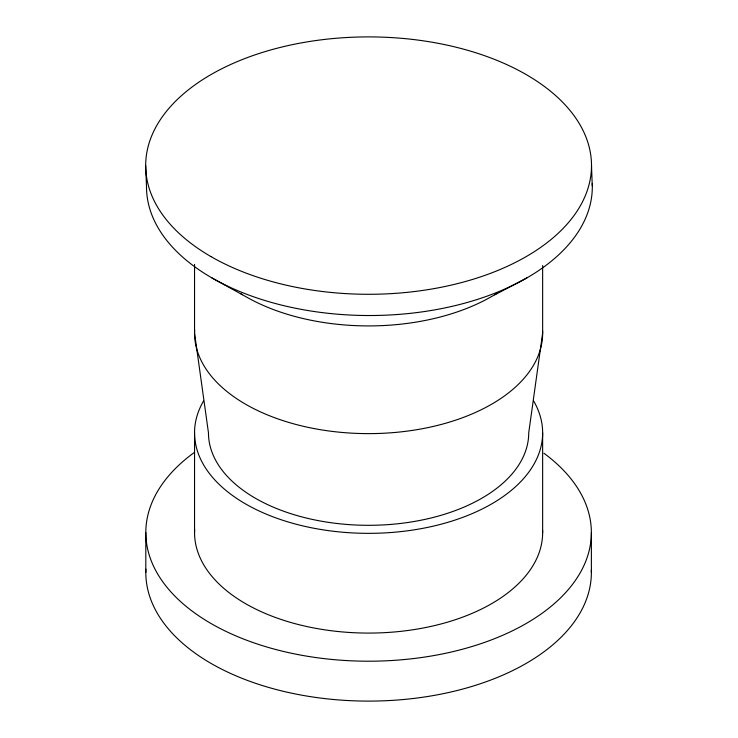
<?xml version="1.0" encoding="UTF-8"?>
<svg xmlns="http://www.w3.org/2000/svg" width="738" height="738" viewBox="0 0 738 738"><rect width="100%" height="100%" fill="white"/><g stroke="black" fill="none" stroke-linecap="round" stroke-linejoin="round"><path stroke-width="1.11" d="M527.024 277.829L491.665 296.482A174.048 100.488 0 0 1 245.523 296.482L211.788 277.829M591.498 165.589L592.31 186.834A222.904 128.689 0 0 1 369.406 315.523A222.904 128.689 0 0 1 146.502 186.834L145.69 165.589M591.378 532.587L591.378 572.476M542.642 265.532L542.642 333.133L528.722 432.865A160.128 92.444 0 0 1 368.594 525.308A160.128 92.444 0 0 1 208.467 432.865L194.546 333.133L194.546 264.389M542.642 432.865L542.642 532.587M194.546 432.865L194.546 532.587M145.81 532.587L145.81 572.476M591.341 570.253A222.784 128.624 0 0 1 367.625 701.1A222.784 128.624 0 0 1 145.884 569.136M543.952 453.261A222.784 128.624 0 0 1 519.284 627.318A222.784 128.624 0 0 1 216.797 626.728A222.784 128.624 0 0 1 194.159 452.579M542.605 530.41A174.048 100.488 0 0 1 367.653 633.075A174.048 100.488 0 0 1 194.638 529.321M533.703 401.066A174.048 100.488 0 0 1 368.594 533.343A174.048 100.488 0 0 1 203.485 401.066M542.605 330.956A174.048 100.488 0 0 1 367.653 433.621A174.048 100.488 0 0 1 194.638 329.868M496.72 293.438A174.048 100.488 0 0 1 494.718 294.674M242.47 294.674A174.048 100.488 0 0 1 240.468 293.438M592.236 183.494A222.904 128.689 0 0 1 592.3 185.727M210.976 256.593A222.904 128.689 0 0 0 583.906 198.9A222.904 128.689 0 0 0 310.901 41.282A222.904 128.689 0 0 0 210.976 256.593"/></g></svg>
